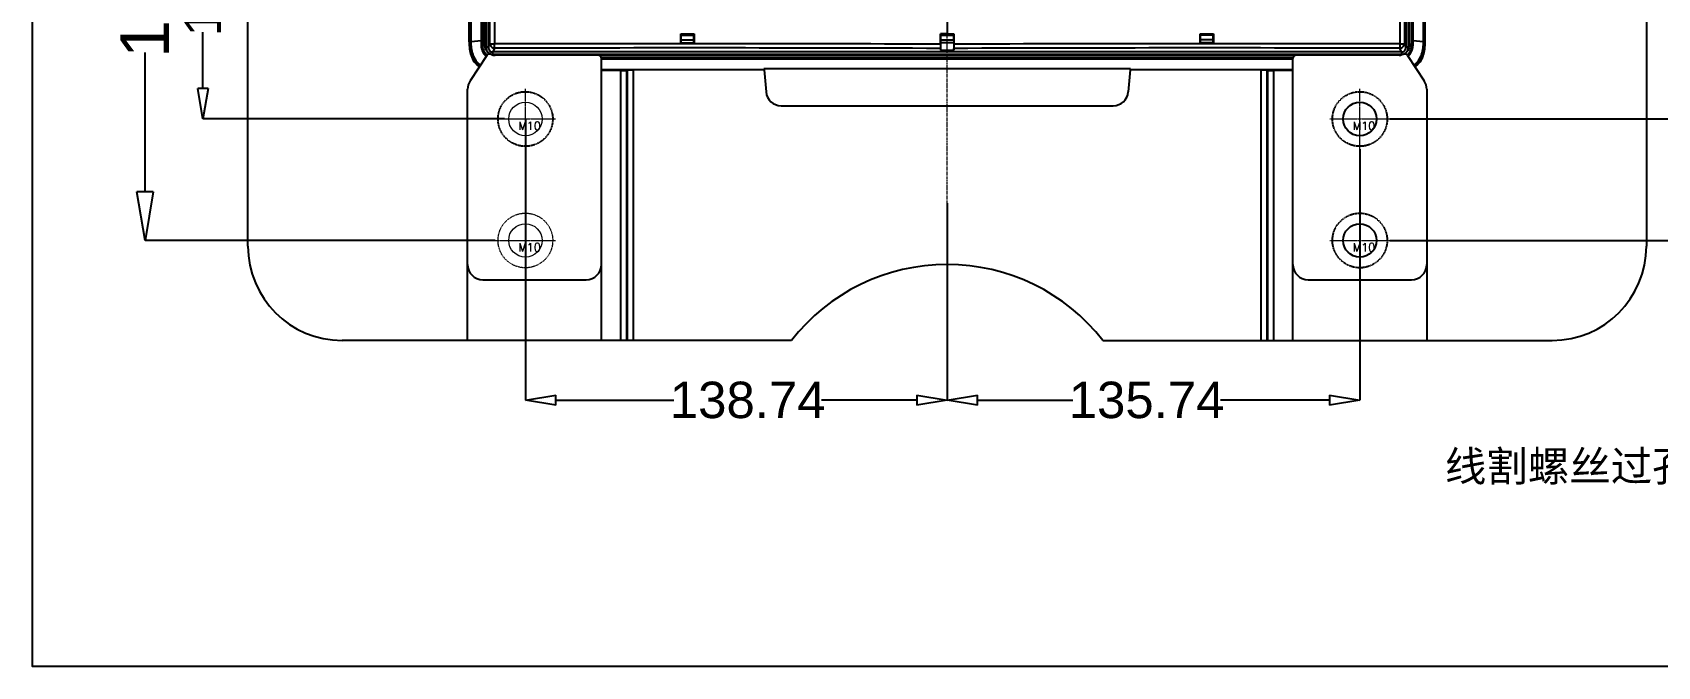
# Model space of a CAD drawing. Header units: millimetres. Extents: x 2604 to 3411, y 1248 to 1867.
# Drawn here: x 2604 to 3138, y 1248 to 1456 of the extents above; entities that cross this region are included whole.
import ezdxf

# ---------------------------------------------------------------- set-up
doc = ezdxf.new("R2010")
doc.units = ezdxf.units.MM
doc.linetypes.add('CENTER', pattern=[0.6, 0.375, -0.075, 0.075, -0.075])
doc.linetypes.add('HIDDEN', pattern=[0.2, 0.1, -0.1])
doc.layers.add('center', color=1, linetype='CENTER', lineweight=9)
doc.layers.add('screw', color=33, linetype='Continuous', lineweight=13)
doc.layers.add('DEFAULT_2', color=8, linetype='HIDDEN')
doc.styles.get("Standard").update_dxf_attribs({"font": 'arial.ttf'})
doc.styles.add('TXT', font='txt.shx', dxfattribs={"bigfont": 'gbcbig.shx'})
doc.dimstyles.new('STANDARD$0', dxfattribs={"dimscale": 2, "dimtxt": 3, "dimasz": 3, "dimexe": 1.25, "dimexo": 0.625, "dimgap": 0.5, "dimtad": 0, "dimdsep": 46, "dimlunit": 6, "dimtxsty": 'Standard', "dimblk": 'CLOSEDBLANK', "dimcen": 0, "dimclrt": 2, "dimazin": 2, "dimtfac": 2, "dimtmove": 1, "dimatfit": 3, "dimfxl": 0, "dimtolj": 1, "dimtzin": 0, "dimarcsym": 0})

# ---------------------------------------------------------------- blocks, each defined once
blk = doc.blocks.new('screw_m10_i')
at = {"layer": 'screw', "color": 1, "linetype": 'CENTER', "ltscale": 0.55978}
for p, q in [((0, -9.9), (0, 9.9)), ((-9.9, 0), (9.9, 0))]:
    blk.add_line(p, q, dxfattribs=at)
at = {"layer": 'screw', "color": 8, "linetype": 'HIDDEN', "ltscale": 0.55978}
blk.add_circle((0, 0), 9, dxfattribs=at)
at = {"layer": 'screw'}
blk.add_circle((0, 0), 5.5, dxfattribs=at)
at = {"layer": 'screw', "color": 6, "style": 'TXT'}
blk.add_text('M10', height=2.7, dxfattribs=at).set_placement((-2.34, -3.6))
blk = doc.blocks.new('_ClosedBlank')
at = {"color": 0, "linetype": 'ByBlock', "lineweight": -2}
for p, q in [((-1, 0.167), (0, 0)), ((-1, 0.167), (-1, -0.167)), ((0, 0), (-1, -0.167))]:
    blk.add_line(p, q, dxfattribs=at)
blk = doc.blocks.new('*D12')
at = {"color": 4, "lineweight": -2, "transparency": 16777216}
for p, q in [((3112.88, 1570.02), (3149.36, 1570.02)), ((3149.36, 1560.02), (3149.36, 1505.21)), ((3149.36, 1437.94), (3149.36, 1456.5)), ((3050.21, 1427.94), (3149.36, 1427.94))]:
    blk.add_line(p, q, dxfattribs=at)
at = {"layer": 'Defpoints', "color": 0, "transparency": 16777216}
for p in [(3112.88, 1570.02), (3050.21, 1427.94), (3149.36, 1427.94)]:
    blk.add_point(p, dxfattribs=at)
at = {"color": 4, "lineweight": -2, "transparency": 16777216, "xscale": 10, "yscale": 10, "zscale": 10}
for p, rotation in [((3149.36, 1570.02), 90), ((3149.36, 1427.94), 270)]:
    blk.add_blockref('_ClosedBlank', p, dxfattribs=dict(at, rotation=rotation))
at = {"color": 6, "transparency": 16777216, "insert": (3149.36, 1480.86), "char_height": 12, "attachment_point": 5, "rotation": 90}
blk.add_mtext('\\A1;142.09', dxfattribs=at)
blk = doc.blocks.new('*D13')
at = {"color": 4, "lineweight": -2, "transparency": 16777216}
for p, q in [((3040.31, 1418.04), (3040.31, 1335.36)), ((2904.56, 1400.2), (2904.56, 1335.36)), ((2914.56, 1335.36), (2945.85, 1335.36)), ((3030.31, 1335.36), (2994.49, 1335.36))]:
    blk.add_line(p, q, dxfattribs=at)
at = {"layer": 'Defpoints', "color": 0, "transparency": 16777216}
for p in [(3040.31, 1418.04), (2904.56, 1400.2), (2904.56, 1335.36)]:
    blk.add_point(p, dxfattribs=at)
at = {"color": 4, "lineweight": -2, "transparency": 16777216, "xscale": 10, "yscale": 10, "zscale": 10, "rotation": 180}
blk.add_blockref('_ClosedBlank', (2904.56, 1335.36), dxfattribs=at)
at = {"color": 4, "lineweight": -2, "transparency": 16777216, "xscale": 10, "yscale": 10, "zscale": 10}
blk.add_blockref('_ClosedBlank', (3040.31, 1335.36), dxfattribs=at)
at = {"color": 6, "transparency": 16777216, "insert": (2970.17, 1335.36), "char_height": 12, "attachment_point": 5}
blk.add_mtext('\\A1;135.74', dxfattribs=at)
blk = doc.blocks.new('*D10')
at = {"color": 4, "lineweight": -2, "transparency": 16777216}
for p, q in [((2696.25, 1570.02), (2659.77, 1570.02)), ((2659.77, 1560.02), (2659.77, 1505.21)), ((2659.77, 1437.94), (2659.77, 1456.5)), ((2758.92, 1427.94), (2659.77, 1427.94))]:
    blk.add_line(p, q, dxfattribs=at)
at = {"layer": 'Defpoints', "color": 0, "transparency": 16777216}
for p in [(2696.25, 1570.02), (2659.77, 1427.94), (2758.92, 1427.94)]:
    blk.add_point(p, dxfattribs=at)
at = {"color": 4, "lineweight": -2, "transparency": 16777216, "xscale": 10, "yscale": 10, "zscale": 10}
for p, rotation in [((2659.77, 1570.02), 90), ((2659.77, 1427.94), 270)]:
    blk.add_blockref('_ClosedBlank', p, dxfattribs=dict(at, rotation=rotation))
at = {"color": 6, "transparency": 16777216, "insert": (2659.77, 1480.86), "char_height": 12, "attachment_point": 5, "rotation": 90}
blk.add_mtext('\\A1;142.09', dxfattribs=at)
blk = doc.blocks.new('*D11')
at = {"color": 4, "lineweight": -2, "transparency": 16777216}
for p, q in [((2765.82, 1427.94), (2765.82, 1335.36)), ((2904.56, 1400.2), (2904.56, 1335.36)), ((2775.82, 1335.36), (2814.64, 1335.36)), ((2894.56, 1335.36), (2863.28, 1335.36))]:
    blk.add_line(p, q, dxfattribs=at)
at = {"layer": 'Defpoints', "color": 0, "transparency": 16777216}
for p in [(2765.82, 1427.94), (2904.56, 1400.2), (2904.56, 1335.36)]:
    blk.add_point(p, dxfattribs=at)
at = {"color": 4, "lineweight": -2, "transparency": 16777216, "xscale": 10, "yscale": 10, "zscale": 10, "rotation": 180}
blk.add_blockref('_ClosedBlank', (2765.82, 1335.36), dxfattribs=at)
at = {"color": 4, "lineweight": -2, "transparency": 16777216, "xscale": 10, "yscale": 10, "zscale": 10}
blk.add_blockref('_ClosedBlank', (2904.56, 1335.36), dxfattribs=at)
at = {"color": 6, "transparency": 16777216, "insert": (2838.96, 1335.36), "char_height": 12, "attachment_point": 5}
blk.add_mtext('\\A1;138.74', dxfattribs=at)
blk = doc.blocks.new('*D14')
at = {"color": 4, "lineweight": -2, "transparency": 16777216}
for p, q in [((3112.88, 1570.02), (3169.26, 1570.02)), ((3169.26, 1554.02), (3169.26, 1538.34)), ((3169.26, 1403.94), (3169.26, 1473.39)), ((3050.21, 1387.94), (3169.26, 1387.94))]:
    blk.add_line(p, q, dxfattribs=at)
at = {"layer": 'Defpoints', "color": 0, "transparency": 16777216}
for p in [(3112.88, 1570.02), (3169.26, 1570.02), (3050.21, 1387.94)]:
    blk.add_point(p, dxfattribs=at)
at = {"color": 4, "lineweight": -2, "transparency": 16777216, "xscale": 16, "yscale": 16, "zscale": 16}
for p, rotation in [((3169.26, 1570.02), 90), ((3169.26, 1387.94), 270)]:
    blk.add_blockref('_ClosedBlank', p, dxfattribs=dict(at, rotation=rotation))
at = {"color": 6, "transparency": 16777216, "insert": (3169.26, 1505.87), "char_height": 16, "attachment_point": 5, "rotation": 90}
blk.add_mtext('\\A1;182.09', dxfattribs=at)
blk = doc.blocks.new('*D15')
at = {"color": 4, "lineweight": -2, "transparency": 16777216}
for p, q in [((2696.25, 1570.02), (2640.7, 1570.02)), ((2640.7, 1554.02), (2640.7, 1514.75)), ((2640.7, 1403.94), (2640.7, 1449.8)), ((2755.92, 1387.94), (2640.7, 1387.94))]:
    blk.add_line(p, q, dxfattribs=at)
at = {"layer": 'Defpoints', "color": 0, "transparency": 16777216}
for p in [(2696.25, 1570.02), (2640.7, 1387.94), (2755.92, 1387.94)]:
    blk.add_point(p, dxfattribs=at)
at = {"color": 4, "lineweight": -2, "transparency": 16777216, "xscale": 16, "yscale": 16, "zscale": 16}
for p, rotation in [((2640.7, 1570.02), 90), ((2640.7, 1387.94), 270)]:
    blk.add_blockref('_ClosedBlank', p, dxfattribs=dict(at, rotation=rotation))
at = {"color": 6, "transparency": 16777216, "insert": (2640.7, 1482.28), "char_height": 16, "attachment_point": 5, "rotation": 90}
blk.add_mtext('\\A1;182.09', dxfattribs=at)

msp = doc.modelspace()

# ---------------------------------------------------------------- linework, layer by layer
at = {"color": 7, "linetype": 'Continuous'}
for p, q in [((2674.565, 1386.021), (2674.565, 1754.021)), ((3134.565, 1754.021), (3134.565, 1386.021)), ((2747.746, 1691.586), (2747.746, 1453.415)), ((2747.889, 1691.569), (2747.889, 1453.446)), ((2751.347, 1453.786), (2751.347, 1691.391)), ((2751.558, 1692.99), (2751.558, 1452.453)), ((2752.36, 1452.453), (2752.36, 1692.989)), ((2752.855, 1693.352), (2752.855, 1451.562)), ((2753.647, 1451.562), (2753.647, 1693.352)), ((3055.483, 1693.352), (3055.483, 1451.562)), ((3056.275, 1451.562), (3056.275, 1693.352)), ((3056.769, 1452.453), (3056.769, 1692.989)), ((3057.572, 1452.453), (3057.572, 1692.99)), ((3057.783, 1691.391), (3057.783, 1453.786)), ((3061.24, 1453.446), (3061.24, 1691.569)), ((3061.384, 1453.415), (3061.384, 1691.586)), ((2904.567, 1486.395), (2904.567, 1455.949)), ((2754.175, 1452.653), (2754.192, 1484.76)), ((2755.66, 1484.58), (2755.649, 1452.647)), ((3053.475, 1484.58), (3053.475, 1452.647)), ((3054.938, 1484.76), (3054.954, 1452.653)), ((2747.327, 1453.391), (2747.327, 1472.021)), ((3061.802, 1453.391), (3061.802, 1472.021)), ((2816.974, 1452.88), (2816.973, 1455.98)), ((2816.973, 1455.98), (2821.306, 1455.98)), ((2817.029, 1453.022), (2817.062, 1454)), ((2817.062, 1454), (2817.062, 1455.505)), ((2817.062, 1455.505), (2821.217, 1455.505)), ((2817.062, 1454), (2821.217, 1454)), ((2821.217, 1455.505), (2821.306, 1455.98)), ((2821.217, 1454), (2821.217, 1455.505)), ((2821.251, 1453.022), (2821.217, 1454)), ((2821.306, 1455.98), (2821.306, 1452.88)), ((2904.565, 1455.948), (2902.321, 1455.95)), ((2902.321, 1455.95), (2902.322, 1452.566)), ((2902.404, 1455.505), (2902.321, 1455.95)), ((2902.371, 1453.022), (2902.404, 1454)), ((2902.404, 1455.505), (2906.726, 1455.505)), ((2902.404, 1454), (2902.404, 1455.505)), ((2902.404, 1454), (2906.726, 1454)), ((2904.565, 1455.949), (2906.809, 1455.949)), ((2906.726, 1455.505), (2906.809, 1455.95)), ((2906.726, 1454), (2906.726, 1455.505)), ((2906.726, 1454), (2906.759, 1453.022)), ((2906.808, 1455.95), (2906.808, 1452.566)), ((2987.912, 1455.505), (2987.823, 1455.98)), ((2987.823, 1455.98), (2992.156, 1455.98)), ((2987.823, 1452.88), (2987.824, 1455.98)), ((2987.879, 1453.022), (2987.912, 1454)), ((2992.067, 1455.505), (2987.912, 1455.505)), ((2987.912, 1454), (2987.912, 1455.505)), ((2992.067, 1454), (2987.912, 1454)), ((2992.067, 1455.505), (2992.156, 1455.98)), ((2992.067, 1454), (2992.067, 1455.505)), ((2992.101, 1453.022), (2992.067, 1454)), ((2992.156, 1455.98), (2992.156, 1452.88)), ((2747.746, 1453.415), (2747.327, 1453.391)), ((2753.176, 1448.88), (2747.647, 1440.485)), ((2747.889, 1453.446), (2751.347, 1453.786)), ((2751.346, 1452.028), (2751.558, 1452.453)), ((2752.36, 1452.453), (2751.558, 1452.453)), ((2753.647, 1451.562), (2752.855, 1451.562)), ((2753.647, 1451.562), (2754.175, 1452.653)), ((2755.66, 1451.236), (2755.063, 1450.003)), ((2755.063, 1449.248), (2755.063, 1450.003)), ((3054.067, 1450.003), (2755.063, 1450.003)), ((2755.063, 1449.248), (3054.067, 1449.248)), ((3053.271, 1448.935), (2755.858, 1448.935)), ((2816.974, 1452.88), (2817.029, 1453.022)), ((2821.306, 1452.88), (2816.974, 1452.88)), ((2817.029, 1453.022), (2821.251, 1453.022)), ((2821.306, 1452.88), (2821.251, 1453.022)), ((2902.339, 1451.185), (2902.368, 1450.581)), ((2902.368, 1453.016), (2902.371, 1453.022)), ((2906.761, 1453.016), (2902.368, 1453.016)), ((2902.368, 1453.016), (2902.368, 1450.581)), ((2902.368, 1450.581), (2906.761, 1450.581)), ((2906.761, 1453.016), (2906.759, 1453.022)), ((2906.761, 1453.016), (2906.761, 1450.581)), ((2906.761, 1450.581), (2906.79, 1451.185)), ((2987.824, 1452.88), (2987.879, 1453.022)), ((2992.156, 1452.88), (2987.824, 1452.88)), ((2992.101, 1453.022), (2987.879, 1453.022)), ((2992.156, 1452.88), (2992.101, 1453.022)), ((3054.067, 1450.003), (3053.47, 1451.236)), ((3054.067, 1450.003), (3054.067, 1449.248)), ((3054.954, 1452.653), (3055.483, 1451.562)), ((3056.275, 1451.562), (3055.483, 1451.562)), ((3055.954, 1448.88), (3061.483, 1440.485)), ((3057.572, 1452.453), (3057.784, 1452.028)), ((3057.783, 1453.786), (3061.24, 1453.446)), ((3061.802, 1453.391), (3061.384, 1453.415)), ((3018.328, 1448.137), (2790.802, 1448.137)), ((2790.823, 1417.935), (2790.823, 1447.935)), ((2790.823, 1355.021), (2790.823, 1447.935)), ((3018.307, 1447.67), (2790.823, 1447.67)), ((2790.823, 1444.221), (2844.336, 1444.221)), ((2790.823, 1444.099), (2801.104, 1444.099)), ((2797.232, 1443.898), (2790.823, 1443.898)), ((2797.232, 1355.021), (2797.232, 1443.898)), ((2799.225, 1443.965), (2799.386, 1444.033)), ((2799.225, 1355.021), (2799.225, 1443.965)), ((2799.386, 1355.021), (2799.386, 1444.033)), ((2801.379, 1355.021), (2801.379, 1444.1)), ((2844.347, 1444.1), (2801.379, 1444.1)), ((2844.336, 1444.221), (2844.302, 1444.614)), ((2844.302, 1444.614), (2964.827, 1444.614)), ((2844.345, 1444.12), (2844.979, 1436.875)), ((2964.784, 1444.12), (2964.15, 1436.875)), ((3007.751, 1444.1), (2964.783, 1444.1)), ((2964.827, 1444.614), (2964.793, 1444.221)), ((2964.793, 1444.221), (3018.307, 1444.221)), ((3007.751, 1444.1), (3007.751, 1355.021)), ((3008.025, 1444.099), (3018.307, 1444.099)), ((3009.905, 1443.965), (3009.743, 1444.033)), ((3009.743, 1444.033), (3009.743, 1355.021)), ((3009.905, 1443.965), (3009.905, 1355.021)), ((3018.307, 1443.898), (3011.897, 1443.898)), ((3011.897, 1443.898), (3011.897, 1355.021)), ((3018.307, 1417.935), (3018.307, 1447.935)), ((3018.307, 1355.021), (3018.307, 1447.935)), ((2746.823, 1417.935), (2746.823, 1437.735)), ((2746.823, 1355.021), (2746.823, 1437.735)), ((3062.307, 1437.735), (3062.307, 1417.935)), ((3062.307, 1437.735), (3062.307, 1355.021)), ((2849.96, 1432.311), (2959.169, 1432.311)), ((2751.823, 1375.021), (2785.823, 1375.021)), ((3023.307, 1375.021), (3057.307, 1375.021)), ((2853.33, 1355.021), (2705.565, 1355.021)), ((2955.8, 1355.021), (3103.565, 1355.021))]:
    msp.add_line(p, q, dxfattribs=at)
msp.add_lwpolyline([(2603.688, 1867.476), (3410.988, 1867.476), (3410.988, 1247.656), (2603.688, 1247.656)], close=True)
for centre in [(3040.307, 1427.935), (3040.307, 1387.935)]:
    msp.add_circle(centre, 5.5, dxfattribs=at)
for centre, radius, start, end in [((1885.33, 1453.338), 866.017, 359.91328, 0.029632), ((2755.88, 1452.454), 4.323, 180.04176, 232.91545), ((2754.011, 1448.33), 1, 65.89832, 146.63222), ((2743.036, 1436.145), 17.249, 51.49994, 51.76562), ((2755.857, 1452.428), 3.493, 261.50756, 270.01878), ((2814.929, -23899.676), 25352.392, 89.8024942, 90.133971), ((2820.252, -23959.476), 25410.794, 89.8148791, 90.1456422), ((2789.823, 1447.935), 1, 0, 90), ((2988.877, -23959.476), 25410.794, 89.8543575, 90.1851206), ((2994.218, -23909.502), 25362.218, 89.8661214, 90.1974698), ((3019.307, 1447.935), 1, 90, 180), ((3053.273, 1452.428), 3.493, 269.98122, 278.49244), ((3054.091, 1451.372), 1.371, 289.26809, 292.80023), ((3055.119, 1448.33), 1, 33.36778, 114.10168), ((3067.103, 1434.85), 18.892, 128.21015, 128.44697), ((3053.257, 1452.446), 4.312, 307.06617, 359.96326), ((3923.799, 1453.338), 866.017, 179.970368, 180.08672), ((2801.396, 1390.069), 54.031, 90.01791, 90.30879), ((3007.734, 1390.069), 54.031, 89.69121, 89.98209), ((2751.823, 1437.735), 5, 146.63222, 180), ((3057.307, 1437.735), 5, 0, 33.36778), ((3057.307, 1437.735), 5, 0, 33.36778), ((2849.96, 1437.311), 5, 185, 270), ((2959.169, 1437.311), 5, 270, 355), ((2705.565, 1386.021), 31, 180, 270), ((3103.565, 1386.021), 31, 270, 0), ((2751.823, 1380.021), 5, 180, 270), ((2785.823, 1380.021), 5, 270, 0), ((2904.565, 1315.021), 65, 37.97987, 142.02013), ((3023.307, 1380.021), 5, 180, 270), ((3057.307, 1380.021), 5, 270, 0)]:
    msp.add_arc(centre, radius, start, end, dxfattribs=at)
for centre, start_param, end_param in [((2797.232, 1443.971), -1.5707963, -0.0872665), ((2801.379, 1444.026), 1.7083796, 3.0543262), ((3007.751, 1444.026), 0.0872665, 1.4332131), ((3011.897, 1443.971), -3.0543262, -1.5707963)]:
    msp.add_ellipse(centre, major_axis=(2, 0), ratio=0.0366666, start_param=start_param, end_param=end_param, dxfattribs=at)
for points, knots in [([(2747.327, 1453.391), (2747.327, 1452.614), (2747.399, 1451.059), (2747.849, 1448.763), (2748.711, 1446.982), (2749.763, 1445.827), (2750.394, 1445.363), (2750.727, 1445.162)], [0, 0, 0, 0, 0.2500535, 0.5000295, 0.7495919, 0.8748111, 1, 1, 1, 1]), ([(2747.746, 1453.432), (2747.761, 1453.437), (2747.81, 1453.44), (2747.857, 1453.444), (2747.889, 1453.446)], [0, 0, 0, 0, 0.3307757, 1, 1, 1, 1]), ([(2747.746, 1453.432), (2747.746, 1452.694), (2747.832, 1451.216), (2748.326, 1449.047), (2749.323, 1447.045), (2750.387, 1445.981), (2750.987, 1445.557)], [0, 0, 0, 0, 0.2504277, 0.5006839, 0.7505124, 1, 1, 1, 1]), ([(2747.89, 1453.446), (2747.89, 1452.735), (2747.968, 1451.3), (2748.425, 1449.168), (2749.384, 1447.159), (2750.445, 1446.082), (2751.05, 1445.653)], [0, 0, 0, 0, 0.2444384, 0.4925341, 0.7451486, 1, 1, 1, 1]), ([(2753.001, 1448.615), (2752.494, 1449.02), (2751.645, 1450.064), (2751.344, 1451.379), (2751.346, 1452.028)], [0, 0, 0, 0, 0.5000308, 1, 1, 1, 1]), ([(2753.712, 1449.694), (2753.503, 1449.858), (2753.106, 1450.218), (2752.547, 1451.124), (2752.36, 1451.926), (2752.36, 1452.453)], [0, 0, 0, 0, 0.2507952, 0.5015865, 1, 1, 1, 1]), ([(2752.855, 1451.562), (2752.858, 1451.385), (2752.891, 1451.032), (2753.06, 1450.525), (2753.338, 1450.072), (2753.578, 1449.808), (2753.712, 1449.694)], [0, 0, 0, 0, 0.2502309, 0.4998213, 0.7502661, 1, 1, 1, 1]), ([(2753.647, 1451.562), (2753.638, 1451.251), (2753.748, 1450.767), (2754.152, 1450.292), (2754.422, 1450.139), (2754.564, 1450.086)], [0, 0, 0, 0, 0.5059214, 0.7532676, 1, 1, 1, 1]), ([(2754.435, 1449.237), (2754.316, 1449.291), (2754.081, 1449.403), (2753.876, 1449.564), (2753.774, 1449.644)], [0, 0, 0, 0, 0.5002338, 1, 1, 1, 1]), ([(2754.175, 1452.653), (2754.198, 1452.294), (2754.553, 1451.567), (2755.29, 1451.257), (2755.66, 1451.236)], [0, 0, 0, 0, 0.4923108, 1, 1, 1, 1]), ([(2754.175, 1452.653), (2754.235, 1452.651), (2754.726, 1452.649), (2755.217, 1452.647), (2755.649, 1452.647)], [0, 0, 0, 0, 0.1205698, 1, 1, 1, 1]), ([(2754.434, 1449.236), (2754.516, 1449.2), (2754.617, 1449.161), (2754.72, 1449.126), (2754.739, 1449.12)], [0, 0, 0, 0, 0.8200378, 1, 1, 1, 1]), ([(2754.739, 1449.12), (2754.9, 1449.066), (2755.101, 1449.013), (2755.305, 1448.979), (2755.341, 1448.974)], [0, 0, 0, 0, 0.8221987, 1, 1, 1, 1]), ([(2755.66, 1451.236), (2755.658, 1451.309), (2755.652, 1451.78), (2755.65, 1452.25), (2755.649, 1452.647)], [0, 0, 0, 0, 0.155738, 1, 1, 1, 1]), ([(2902.322, 1452.566), (2902.322, 1452.285), (2902.325, 1451.825), (2902.331, 1451.364), (2902.339, 1451.185)], [0, 0, 0, 0, 0.6108756, 1, 1, 1, 1]), ([(2906.808, 1452.566), (2906.807, 1452.285), (2906.804, 1451.825), (2906.799, 1451.364), (2906.79, 1451.185)], [0, 0, 0, 0, 0.6108794, 1, 1, 1, 1]), ([(3053.47, 1451.236), (3053.84, 1451.257), (3054.577, 1451.567), (3054.932, 1452.294), (3054.954, 1452.653)], [0, 0, 0, 0, 0.5076892, 1, 1, 1, 1]), ([(3053.48, 1452.647), (3053.48, 1452.497), (3053.478, 1452.026), (3053.477, 1451.556), (3053.47, 1451.236)], [0, 0, 0, 0, 0.3198916, 1, 1, 1, 1]), ([(3053.48, 1452.647), (3053.651, 1452.647), (3054.142, 1452.649), (3054.634, 1452.646), (3054.954, 1452.653)], [0, 0, 0, 0, 0.3476315, 1, 1, 1, 1]), ([(3054.391, 1449.12), (3054.229, 1449.066), (3054.029, 1449.013), (3053.825, 1448.979), (3053.788, 1448.974)], [0, 0, 0, 0, 0.8221987, 1, 1, 1, 1]), ([(3054.695, 1449.236), (3054.614, 1449.2), (3054.512, 1449.161), (3054.409, 1449.126), (3054.391, 1449.12)], [0, 0, 0, 0, 0.820077, 1, 1, 1, 1]), ([(3054.622, 1450.109), (3054.757, 1450.165), (3055.012, 1450.323), (3055.389, 1450.794), (3055.491, 1451.261), (3055.483, 1451.562)], [0, 0, 0, 0, 0.2464458, 0.4938334, 1, 1, 1, 1]), ([(3055.402, 1449.677), (3055.67, 1449.909), (3056.008, 1450.347), (3056.238, 1451.026), (3056.271, 1451.383), (3056.275, 1451.562)], [0, 0, 0, 0, 0.4988574, 0.7491487, 1, 1, 1, 1]), ([(3056.769, 1452.453), (3056.77, 1452.245), (3056.724, 1451.724), (3056.466, 1450.925), (3056.13, 1450.388), (3055.923, 1450.155)], [0, 0, 0, 0, 0.2503528, 0.6252309, 1, 1, 1, 1]), ([(3056.128, 1448.615), (3056.635, 1449.02), (3057.484, 1450.064), (3057.785, 1451.379), (3057.784, 1452.028)], [0, 0, 0, 0, 0.5000669, 1, 1, 1, 1]), ([(3057.572, 1452.453), (3057.547, 1452.45), (3057.463, 1452.454), (3057.196, 1452.45), (3056.953, 1452.449), (3056.769, 1452.453)], [0, 0, 0, 0, 0.0929448, 0.3135728, 1, 1, 1, 1]), ([(3058.079, 1445.653), (3058.684, 1446.082), (3059.746, 1447.159), (3060.705, 1449.168), (3061.161, 1451.3), (3061.24, 1452.735), (3061.24, 1453.446)], [0, 0, 0, 0, 0.2548518, 0.5074663, 0.7555618, 1, 1, 1, 1]), ([(3061.384, 1453.432), (3061.384, 1452.694), (3061.297, 1451.216), (3060.803, 1449.047), (3059.807, 1447.045), (3058.743, 1445.981), (3058.143, 1445.557)], [0, 0, 0, 0, 0.2504302, 0.5006876, 0.7505185, 1, 1, 1, 1]), ([(3058.403, 1445.162), (3058.736, 1445.363), (3059.366, 1445.827), (3060.419, 1446.982), (3061.281, 1448.763), (3061.73, 1451.059), (3061.802, 1452.614), (3061.802, 1453.391)], [0, 0, 0, 0, 0.1251882, 0.2504067, 0.4999693, 0.7499461, 1, 1, 1, 1]), ([(3061.384, 1453.432), (3061.369, 1453.437), (3061.32, 1453.44), (3061.272, 1453.444), (3061.24, 1453.446)], [0, 0, 0, 0, 0.3307762, 1, 1, 1, 1])]:
    msp.add_open_spline(points, degree=3, knots=knots, dxfattribs=at)
for points in [[(2753.712, 1449.694), (2753.968, 1449.514), (2754.261, 1449.376), (2754.565, 1449.305)], [(2754.564, 1450.086), (2754.722, 1450.028), (2754.894, 1449.999), (2755.063, 1450.003)], [(2754.565, 1449.305), (2754.728, 1449.267), (2754.896, 1449.25), (2755.063, 1449.248)], [(3054.067, 1450.003), (3054.228, 1449.999), (3054.392, 1450.025), (3054.543, 1450.078)], [(3054.067, 1449.248), (3054.234, 1449.25), (3054.402, 1449.267), (3054.564, 1449.305)], [(3054.564, 1449.305), (3054.719, 1449.341), (3054.87, 1449.396), (3055.014, 1449.463)], [(3055.074, 1449.436), (3054.954, 1449.359), (3054.825, 1449.296), (3054.695, 1449.237)], [(3055.014, 1449.463), (3055.155, 1449.528), (3055.291, 1449.605), (3055.418, 1449.694)], [(3055.357, 1449.646), (3055.265, 1449.573), (3055.172, 1449.5), (3055.074, 1449.436)], [(3055.923, 1450.155), (3055.766, 1449.979), (3055.587, 1449.823), (3055.402, 1449.677)]]:
    msp.add_open_spline(points, degree=3, dxfattribs=at)
at = {"layer": 'center', "color": 1, "linetype": 'CENTER', "ltscale": 2.674503}
msp.add_line((2904.565, 1355.021), (2904.565, 1785.021), dxfattribs=at)
at = {"layer": 'DEFAULT_2', "color": 8, "linetype": 'HIDDEN'}
for p, q in [((2817.062, 1455.505), (2816.973, 1455.98)), ((2755.858, 1448.935), (2755.858, 1448.935)), ((3053.272, 1448.935), (3053.271, 1448.935)), ((2844.336, 1444.221), (2844.345, 1444.12)), ((2964.793, 1444.221), (2964.784, 1444.12))]:
    msp.add_line(p, q, dxfattribs=at)
for centre in [(2765.823, 1427.935), (3040.307, 1427.935), (3040.307, 1427.935), (3040.307, 1387.935)]:
    msp.add_circle(centre, 9, dxfattribs=at)

# ---------------------------------------------------------------- block references
at = {"layer": 'screw'}
for p in [(2765.823, 1427.935), (3040.307, 1427.935), (2765.823, 1387.935), (3040.307, 1387.935)]:
    msp.add_blockref('screw_m10_i', p, dxfattribs=at)

# ---------------------------------------------------------------- texts
at = {"insert": (3068.29, 1318.612), "char_height": 10, "width": 334.12791, "attachment_point": 1}
msp.add_mtext('{\\fSimSun|b0|i0|c134|p2;线割螺丝过孔}', dxfattribs=at)

# ---------------------------------------------------------------- dimensions: what is measured, and where the dimension line sits
for base, p1, p2, angle, override, picture, middle in [((2640.697, 1387.935), (2696.247, 1570.021), (2755.923, 1387.935), 90, {"dimtxt": 8, "dimasz": 8, "dimexe": 0, "dimexo": 0, "dimgap": 0, "dimzin": 0, "dimclrd": 4, "dimclre": 4, "dimclrt": 6}, '*D15', (2640.697, 1482.276)), ((2659.771, 1427.935), (2696.247, 1570.021), (2758.923, 1427.935), 90, {"dimtxt": 6, "dimasz": 5, "dimexe": 0, "dimexo": 0, "dimgap": 0, "dimzin": 0, "dimclrd": 4, "dimclre": 4, "dimclrt": 6}, '*D10', (2659.771, 1480.858)), ((3149.359, 1427.935), (3112.882, 1570.021), (3050.207, 1427.935), 90, {"dimtxt": 6, "dimasz": 5, "dimexe": 0, "dimexo": 0, "dimgap": 0, "dimzin": 0, "dimclrd": 4, "dimclre": 4, "dimclrt": 6}, '*D12', (3149.359, 1480.858)), ((3169.258, 1570.021), (3050.207, 1387.935), (3112.882, 1570.021), 90, {"dimtxt": 8, "dimasz": 8, "dimexe": 0, "dimexo": 0, "dimgap": 0, "dimzin": 0, "dimclrd": 4, "dimclre": 4, "dimclrt": 6}, '*D14', (3169.258, 1505.869)), ((2904.565, 1335.364), (2765.823, 1427.935), (2904.565, 1400.204), 180, {"dimtxt": 6, "dimasz": 5, "dimexe": 0, "dimexo": 0, "dimgap": 0, "dimzin": 0, "dimclrd": 4, "dimclre": 4, "dimclrt": 6}, '*D11', (2838.963, 1335.364))]:
    dim = msp.add_linear_dim(base=base, p1=p1, p2=p2, angle=angle, dimstyle='STANDARD$0', override=override)
    dim.commit()
    dim.dimension.update_dxf_attribs({"geometry": picture, "text_midpoint": middle, "dimtype": 160})
dim = msp.add_linear_dim(base=(2904.565, 1335.364), p1=(3040.307, 1418.035), p2=(2904.565, 1400.204), dimstyle='STANDARD$0', override={"dimtxt": 6, "dimasz": 5, "dimexe": 0, "dimexo": 0, "dimgap": 0, "dimzin": 0, "dimclrd": 4, "dimclre": 4, "dimclrt": 6})
dim.commit()
dim.dimension.update_dxf_attribs({"geometry": '*D13', "text_midpoint": (2970.166, 1335.364), "dimtype": 160})

doc.saveas('drawing.dxf')
